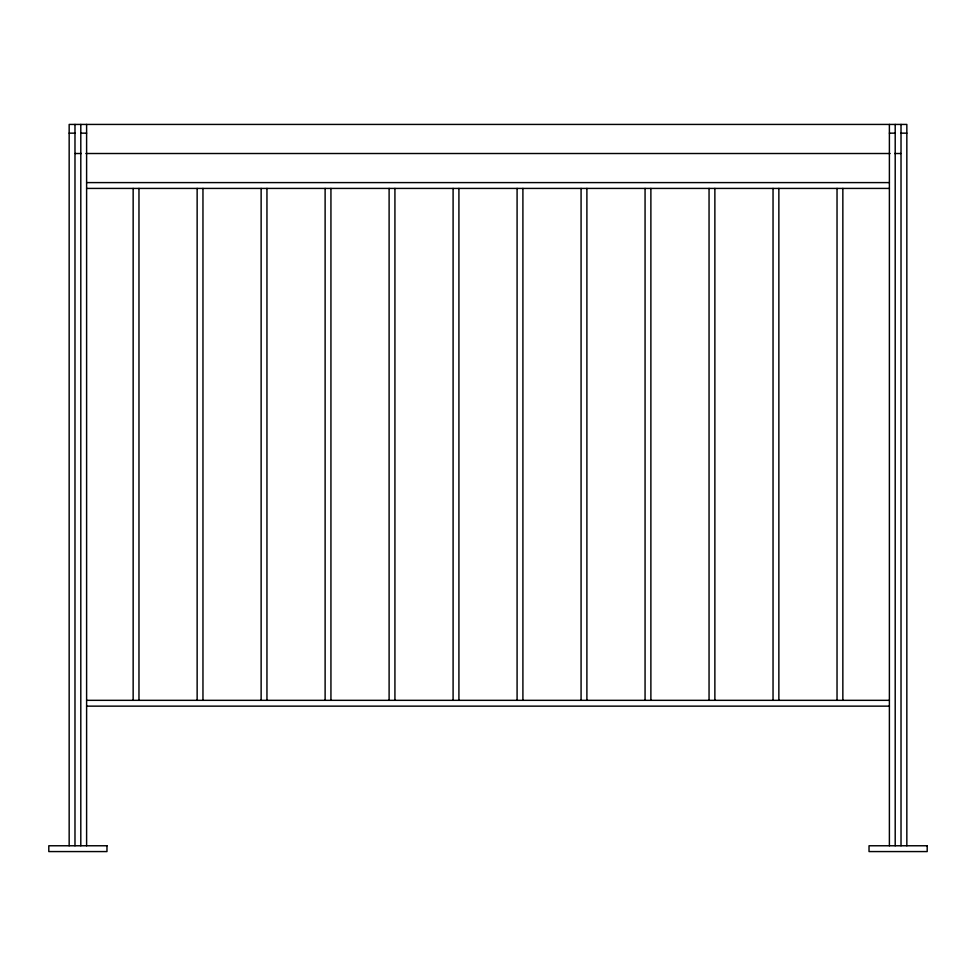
<?xml version="1.0" encoding="UTF-8"?>
<svg xmlns="http://www.w3.org/2000/svg" width="976" height="976" viewBox="0 0 976 976"><rect width="100%" height="100%" fill="white"/><g stroke="black" fill="none" stroke-linecap="round" stroke-linejoin="round"><path stroke-width="1.46" d="M69.162 133.151L74.981 133.151M80.801 133.151L86.608 133.151M889.392 133.151L895.199 133.151M901.019 133.151L906.838 133.151M75.25 153.513L81.35 153.513M85.912 153.513L890.088 153.513M894.65 153.513L900.75 153.513M86.608 182.597L889.392 182.597M86.608 188.417L889.392 188.417M86.608 700.329L889.392 700.329M86.608 706.148L889.392 706.148M906.838 845.765L906.838 124.428L69.162 124.428L69.162 845.765M901.019 124.428L901.019 845.765M895.199 124.428L895.199 845.765M889.392 124.428L889.392 845.765M842.849 188.417L842.849 700.329M837.03 188.417L837.03 700.329M778.86 188.417L778.86 700.329M773.041 188.417L773.041 700.329M714.871 188.417L714.871 700.329M709.052 188.417L709.052 700.329M650.882 188.417L650.882 700.329M645.063 188.417L645.063 700.329M586.893 188.417L586.893 700.329M581.074 188.417L581.074 700.329M522.904 188.417L522.904 700.329M517.085 188.417L517.085 700.329M458.915 188.417L458.915 700.329M453.096 188.417L453.096 700.329M394.926 188.417L394.926 700.329M389.107 188.417L389.107 700.329M330.937 188.417L330.937 700.329M325.118 188.417L325.118 700.329M266.948 188.417L266.948 700.329M261.129 188.417L261.129 700.329M202.959 188.417L202.959 700.329M197.14 188.417L197.14 700.329M138.97 188.417L138.97 700.329M133.151 188.417L133.151 700.329M86.608 124.428L86.608 845.765M80.801 124.428L80.801 845.765M74.981 124.428L74.981 845.765M106.97 845.765L48.8 845.765L48.8 851.572L106.97 851.572L106.97 845.765M927.2 845.765L869.03 845.765L869.03 851.572L927.2 851.572L927.2 845.765"/></g></svg>
